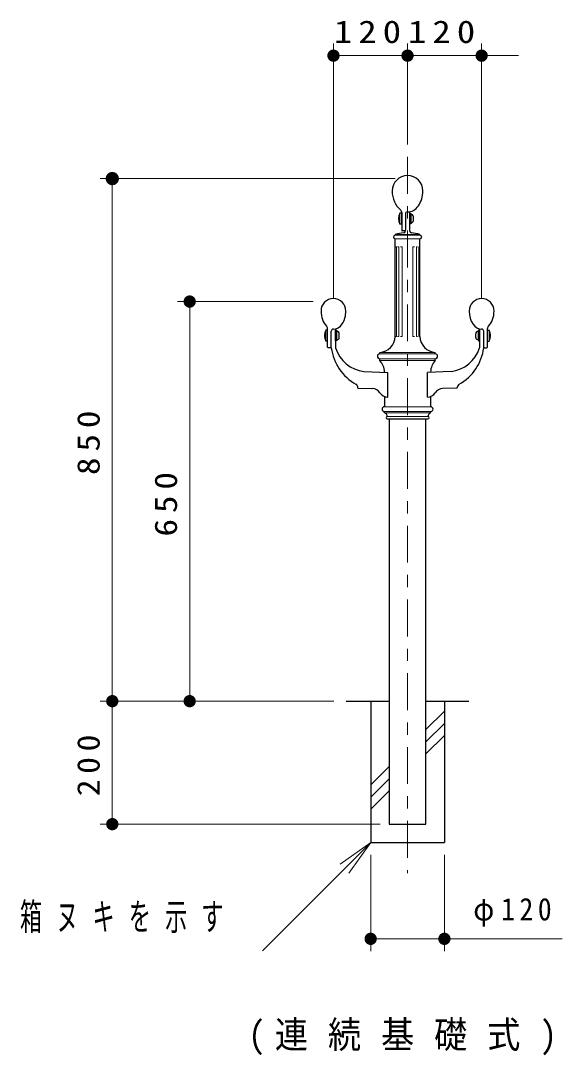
# Model space of a CAD drawing. Units: millimetres on the paper, scale 1:20. Extents: x -365 to 0, y 0 to 257.
# Drawn here: x -110.6 to -66.5, y 62.3 to 146.4 of the extents above; entities that cross this region are included whole.
import ezdxf

# ---------------------------------------------------------------- set-up
doc = ezdxf.new("R2010")
doc.units = ezdxf.units.MM
doc.linetypes.add('USER2', pattern=[6, 3, -1, 1, -1])
doc.layers.add('1_20', color=3, linetype='Continuous', lineweight=25)
doc.styles.add('ＭＳ ゴシック', font='')
doc.styles.get('ＭＳ ゴシック').set_extended_font_data('MS Gothic')

# ---------------------------------------------------------------- blocks, each defined once
blk = doc.blocks.new('filled_dot')
at = {"color": 0, "linetype": 'Continuous', "lineweight": -2, "const_width": 1.25}
blk.add_lwpolyline([(-0.625, 0, 1), (0.625, 0, 1)], format="xyb", close=True, dxfattribs=at)
blk = doc.blocks.new('open_arrow')
at = {"color": 0, "linetype": 'Continuous', "lineweight": -2}
blk.add_lwpolyline([(7.5, 1.25), (0, 0), (7.5, -1.25)], dxfattribs=at)

msp = doc.modelspace()

# ---------------------------------------------------------------- linework, layer by layer
at = {"layer": '1_20', "color": 7, "lineweight": 13}
for p, q in [((-85.119, 123.792), (-85.119, 144.567)), ((-79.09, 136.335), (-79.09, 144.567)), ((-79.09, 136.335), (-79.09, 144.567)), ((-73.061, 123.792), (-73.061, 144.567)), ((-85.119, 143.567), (-79.09, 143.567)), ((-82.09, 143.567), (-70.061, 143.567)), ((-80.09, 133.567), (-104.115, 133.567)), ((-103.115, 91.067), (-103.115, 133.567)), ((-79.805, 130.192), (-79.805, 130.442)), ((-79.715, 129.871), (-79.715, 130.763)), ((-79.815, 130.317), (-79.805, 130.317)), ((-78.09, 129.017), (-80.09, 129.017)), ((-78.09, 128.967), (-80.09, 128.967)), ((-78.09, 128.667), (-80.09, 128.667)), ((-78.09, 128.667), (-80.09, 128.667)), ((-80.001, 128.017), (-80.056, 128.017)), ((-80.001, 120.717), (-80.001, 128.017)), ((-79.806, 128.017), (-79.912, 128.017)), ((-79.806, 120.717), (-79.806, 128.017)), ((-79.517, 128.017), (-79.666, 128.017)), ((-79.517, 120.717), (-79.517, 128.017)), ((-78.663, 128.017), (-78.514, 128.017)), ((-78.663, 120.717), (-78.663, 128.017)), ((-78.374, 128.017), (-78.268, 128.017)), ((-78.374, 125.32), (-78.374, 128.017)), ((-78.179, 120.717), (-78.179, 128.017)), ((-78.179, 128.017), (-78.124, 128.017)), ((-78.374, 120.717), (-78.374, 125.32)), ((-86.77, 123.567), (-97.818, 123.567)), ((-96.818, 91.067), (-96.818, 123.567)), ((-85.744, 120.358), (-85.744, 121.25)), ((-72.436, 120.358), (-72.436, 121.25)), ((-85.844, 120.804), (-85.834, 120.804)), ((-85.834, 120.679), (-85.834, 120.929)), ((-80.001, 120.717), (-80.056, 120.717)), ((-79.806, 120.717), (-79.912, 120.717)), ((-79.517, 120.717), (-79.666, 120.717)), ((-78.663, 120.717), (-78.514, 120.717)), ((-78.374, 120.717), (-78.268, 120.717)), ((-78.179, 120.717), (-78.124, 120.717)), ((-72.345, 120.679), (-72.345, 120.929)), ((-72.336, 120.804), (-72.345, 120.804)), ((-76.84, 119.417), (-81.34, 119.417)), ((-81.34, 119.317), (-76.84, 119.317)), ((-81.34, 118.917), (-76.84, 118.917)), ((-81.34, 118.767), (-76.84, 118.767)), ((-80.965, 115.017), (-77.215, 115.017)), ((-80.965, 114.617), (-77.215, 114.617)), ((-77.215, 114.517), (-80.965, 114.517)), ((-80.74, 114.217), (-77.44, 114.217)), ((-85.09, 91.067), (-104.115, 91.067)), ((-103.115, 81.067), (-103.115, 91.067)), ((-85.09, 91.067), (-97.818, 91.067)), ((-77.59, 88.753), (-76.09, 90.253)), ((-77.59, 87.763), (-76.09, 89.263)), ((-77.59, 86.773), (-76.09, 88.273)), ((-82.09, 84.253), (-80.59, 85.753)), ((-82.09, 83.263), (-80.59, 84.763)), ((-82.09, 82.273), (-80.59, 83.773)), ((-81.305, 81.067), (-104.115, 81.067)), ((-82.09, 79.567), (-90.883, 70.774)), ((-82.09, 78.567), (-82.09, 70.737)), ((-76.09, 78.567), (-76.09, 70.737)), ((-66.496, 71.737), (-82.09, 71.737))]:
    msp.add_line(p, q, dxfattribs=at)
at = {"layer": '1_20', "color": 7, "linetype": 'USER2', "lineweight": 13}
msp.add_line((-79.09, 135.335), (-79.09, 77.069), dxfattribs=at)
at = {"layer": '1_20'}
for p, q in [((-79.565, 130.767), (-79.715, 130.763)), ((-79.565, 130.82), (-79.565, 129.367)), ((-79.565, 129.867), (-79.565, 130.767)), ((-79.565, 129.967), (-79.565, 130.667)), ((-79.265, 130.679), (-79.265, 129.367)), ((-78.915, 129.302), (-78.915, 130.871)), ((-78.915, 129.892), (-78.915, 130.742)), ((-78.915, 130.742), (-78.835, 130.742)), ((-78.835, 130.742), (-78.835, 129.892)), ((-78.835, 129.967), (-78.835, 130.667)), ((-78.815, 130.667), (-78.835, 130.667)), ((-78.615, 130.167), (-78.615, 130.467)), ((-79.565, 129.867), (-79.715, 129.871)), ((-78.835, 129.892), (-78.915, 129.892)), ((-78.815, 129.967), (-78.835, 129.967)), ((-80.09, 129.017), (-80.09, 128.967)), ((-79.315, 129.317), (-79.515, 129.317)), ((-78.09, 129.017), (-78.09, 128.967)), ((-80.09, 120.717), (-80.09, 128.667)), ((-78.09, 120.717), (-78.09, 128.667)), ((-85.594, 121.254), (-85.744, 121.25)), ((-85.594, 119.854), (-85.594, 121.364)), ((-85.594, 120.354), (-85.594, 121.254)), ((-84.944, 121.351), (-84.944, 119.804)), ((-84.944, 120.379), (-84.944, 121.229)), ((-84.944, 121.229), (-84.864, 121.229)), ((-84.864, 121.229), (-84.864, 120.379)), ((-73.236, 121.229), (-73.316, 121.229)), ((-73.316, 121.229), (-73.316, 120.379)), ((-73.236, 121.351), (-73.236, 119.804)), ((-73.236, 120.379), (-73.236, 121.229)), ((-72.586, 119.854), (-72.586, 121.364)), ((-72.586, 120.354), (-72.586, 121.254)), ((-72.586, 121.254), (-72.436, 121.25)), ((-85.594, 120.354), (-85.744, 120.358)), ((-85.594, 120.201), (-85.594, 120.901)), ((-85.294, 119.804), (-85.294, 121.154)), ((-84.864, 120.379), (-84.944, 120.379)), ((-84.864, 120.454), (-84.864, 121.154)), ((-84.844, 121.154), (-84.864, 121.154)), ((-84.844, 120.454), (-84.864, 120.454)), ((-84.644, 120.654), (-84.644, 120.954)), ((-73.536, 120.654), (-73.536, 120.954)), ((-73.336, 121.154), (-73.316, 121.154)), ((-73.336, 120.454), (-73.316, 120.454)), ((-73.316, 120.454), (-73.316, 121.154)), ((-73.316, 120.379), (-73.236, 120.379)), ((-72.886, 119.804), (-72.886, 121.154)), ((-72.586, 120.201), (-72.586, 120.901)), ((-72.586, 120.354), (-72.436, 120.358)), ((-85.343, 119.804), (-85.544, 119.804)), ((-72.836, 119.804), (-72.636, 119.804)), ((-81.34, 119.317), (-81.34, 119.417)), ((-81.34, 118.767), (-81.34, 118.917)), ((-76.84, 119.317), (-76.84, 119.417)), ((-76.84, 118.767), (-76.84, 118.917)), ((-82.635, 117.878), (-80.707, 117.804)), ((-80.965, 117.844), (-80.965, 117.814)), ((-80.707, 115.804), (-80.707, 117.804)), ((-75.545, 117.878), (-77.472, 117.804)), ((-77.472, 115.804), (-77.472, 117.804)), ((-77.215, 117.844), (-77.215, 117.814)), ((-83.137, 116.533), (-83.137, 116.576)), ((-83.137, 116.533), (-81.941, 116.488)), ((-75.043, 116.533), (-76.239, 116.488)), ((-75.043, 116.533), (-75.043, 116.576)), ((-80.965, 115.849), (-80.965, 115.017)), ((-80.711, 115.804), (-80.707, 115.804)), ((-77.469, 115.804), (-77.472, 115.804)), ((-77.215, 115.849), (-77.215, 115.017)), ((-80.965, 114.517), (-80.965, 114.617)), ((-77.215, 114.517), (-77.215, 114.617)), ((-80.74, 114.017), (-77.44, 114.017)), ((-80.59, 114.017), (-80.59, 81.067)), ((-77.59, 81.067), (-77.59, 114.017)), ((-84.09, 91.067), (-80.59, 91.067)), ((-82.09, 91.067), (-82.09, 79.567)), ((-77.59, 91.067), (-74.09, 91.067)), ((-76.09, 91.067), (-76.09, 79.567)), ((-80.59, 81.067), (-77.59, 81.067)), ((-82.09, 79.567), (-76.09, 79.567))]:
    msp.add_line(p, q, dxfattribs=at)
for centre, radius, start, end in [((-79.09, 132.567), 1.25, 0, 180), ((-78.77, 130.317), 1.045, 154.72879, 205.27121), ((-79.865, 130.82), 0.3, 0, 53.37802), ((-79.09, 130.679), 0.175, 93, 180), ((-78.815, 130.467), 0.2, 0, 90), ((-78.815, 130.167), 0.2, 270, 0), ((-80.09, 128.817), 0.15, 90, 270), ((-79.09, 125.758), 3.408, 95.24041, 107.06153), ((-79.515, 129.367), 0.05, 180, 270), ((-79.415, 129.302), 0.15, 275.24041, 0), ((-79.315, 129.367), 0.05, 270, 0), ((-78.765, 129.302), 0.15, 180, 264.75959), ((-79.09, 125.758), 3.408, 72.93847, 84.75959), ((-78.09, 128.817), 0.15, 270, 90), ((-85.119, 122.792), 1.012, 0, 180), ((-73.061, 122.792), 1.012, 0, 180), ((-84.799, 120.804), 1.045, 154.72879, 205.27121), ((-85.894, 121.364), 0.3, 0, 45.77441), ((-85.119, 121.154), 0.175, 90, 180), ((-73.061, 121.154), 0.175, 0, 90), ((-72.286, 121.364), 0.3, 134.22558, 180), ((-73.381, 120.804), 1.045, 334.72879, 25.27121), ((-84.844, 120.954), 0.2, 0, 90), ((-84.844, 120.654), 0.2, 270, 0), ((-81.487, 120.809), 1.4, 276.02537, 356.22123), ((-76.693, 120.809), 1.4, 183.77876, 263.97463), ((-73.336, 120.954), 0.2, 90, 180), ((-73.336, 120.654), 0.2, 180, 270), ((-85.544, 119.854), 0.05, 180, 270), ((-85.343, 119.854), 0.05, 270, 0.75269), ((-81.328, 120.323), 4, 187.45879, 240.66396), ((-82.314, 120.609), 2.75, 197.01523, 263.29478), ((-75.866, 120.609), 2.75, 276.70522, 342.98477), ((-76.852, 120.323), 4, 299.33604, 352.54121), ((-72.836, 119.854), 0.05, 179.24731, 270), ((-72.636, 119.854), 0.05, 270, 0), ((-81.34, 119.117), 0.2, 90, 270), ((-82.365, 117.813), 1.4, 1.29396, 42.95511), ((-75.815, 117.813), 1.4, 137.04489, 178.70604), ((-76.84, 119.117), 0.2, 270, 90), ((-83.437, 116.576), 0.3, 0, 60.1063), ((-81.969, 115.738), 0.75, 32.95359, 87.81581), ((-80.711, 116.554), 0.75, 212.95359, 270), ((-77.469, 116.554), 0.75, 270, 327.04641), ((-76.211, 115.738), 0.75, 92.18419, 147.04641), ((-74.743, 116.576), 0.3, 119.8937, 180), ((-80.965, 114.817), 0.2, 90, 270), ((-81.089, 114.189), 0.35, 4.47753, 69.26226), ((-77.091, 114.189), 0.35, 110.73774, 175.52247), ((-77.215, 114.817), 0.2, 270, 90), ((-80.74, 114.117), 0.1, 90, 270), ((-77.44, 114.117), 0.1, 270, 90)]:
    msp.add_arc(centre, radius, start, end, dxfattribs=at)
for centre, major_axis, ratio, start_param, end_param in [((-79.09, 132.567), (0, -1.713), 0.729857, 4.712389, 5.786138), ((-79.09, 132.567), (0, -1.713), 0.729857, 6.283185, 7.853982), ((-85.119, 122.792), (0, -1.463), 0.69223, 4.712389, 5.690284), ((-85.119, 122.792), (0, -1.463), 0.69223, 6.283185, 7.853982), ((-73.061, 122.792), (0, -1.463), 0.69223, 4.712389, 6.283185), ((-73.061, 122.792), (0, -1.463), 0.69223, 0.592902, 1.570796)]:
    msp.add_ellipse(centre, major_axis=major_axis, ratio=ratio, start_param=start_param, end_param=end_param, dxfattribs=at)

# ---------------------------------------------------------------- block references
at = {"layer": '1_20', "color": 7, "lineweight": 13, "xscale": 0.4, "yscale": 0.4}
for p in [(-85.119, 143.567), (-73.061, 143.567), (-82.09, 71.737)]:
    msp.add_blockref('filled_dot', p, dxfattribs=at)
at = {"layer": '1_20', "color": 7, "lineweight": 13}
for name, p, xscale, yscale, rotation in [('filled_dot', (-79.09, 143.567), 0.4, 0.4, 180), ('filled_dot', (-79.09, 143.567), 0.4, 0.4, 180), ('filled_dot', (-103.115, 133.567), 0.431, 0.431, 270), ('filled_dot', (-96.818, 123.567), 0.4, 0.4, 270), ('filled_dot', (-103.115, 91.067), 0.4, 0.4, 270), ('filled_dot', (-96.818, 91.067), 0.4, 0.4, 90), ('filled_dot', (-103.115, 81.067), 0.4, 0.4, 90), ('open_arrow', (-82.09, 79.567), 0.4, 0.4, 225), ('filled_dot', (-76.09, 71.737), 0.4, 0.4, 180)]:
    msp.add_blockref(name, p, dxfattribs=dict(at, xscale=xscale, yscale=yscale, rotation=rotation))

# ---------------------------------------------------------------- texts
at = {"layer": '1_20', "color": 7, "style": 'ＭＳ ゴシック'}
for s, insert, char_height, attachment_point in [('\\T1.33;\\W1.2;120', (-82.104, 144.567), 1.833, 8), ('\\T1.33;\\W1.2;120', (-76.075, 144.567), 1.833, 8), ('\\T1.64;\\W0.6;箱ヌキを示す', (-110.629, 73.424), 2.199, 4), ('\\T1.33;\\W0.9;φ120', (-70.367, 72.737), 1.833, 8), ('\\T1.6;\\W0.9;(連続基礎式)', (-79.09, 63.659), 2.199, 5)]:
    msp.add_mtext(s, dxfattribs=dict(at, insert=insert, char_height=char_height, attachment_point=attachment_point))
at = {"layer": '1_20', "color": 7, "char_height": 1.833, "attachment_point": 8, "rotation": 90, "style": 'ＭＳ ゴシック'}
for s, insert in [('\\T1.33;\\W1.15;850', (-104.115, 112.317)), ('\\T1.33;\\W1.15;650', (-97.818, 107.317)), ('\\T1.33;\\W1.1;200', (-104.115, 86.067))]:
    msp.add_mtext(s, dxfattribs=dict(at, insert=insert))

doc.saveas('drawing.dxf')
